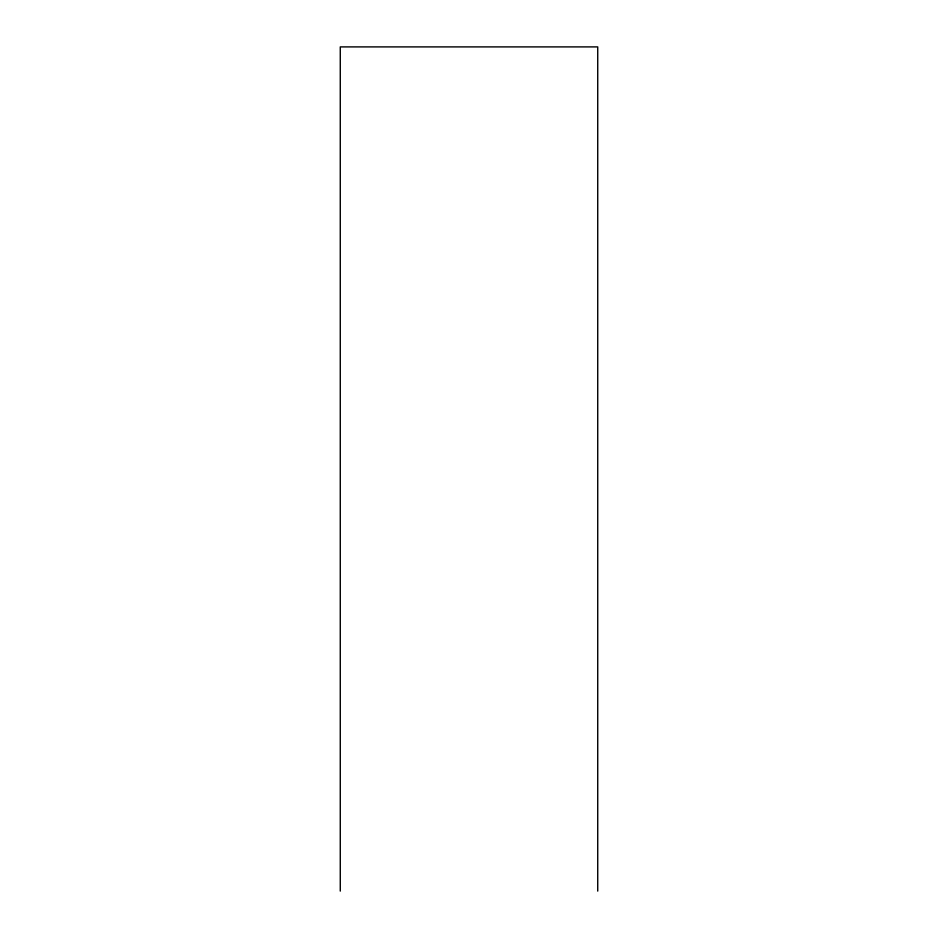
<?xml version="1.0" encoding="UTF-8"?>
<svg xmlns="http://www.w3.org/2000/svg" width="938" height="938" viewBox="0 0 938 938"><rect width="100%" height="100%" fill="white"/><g stroke="black" fill="none" stroke-linecap="round" stroke-linejoin="round"><path stroke-width="1.41" d="M597.729 891.1L597.729 46.9L340.271 46.9L340.271 891.1"/></g></svg>
